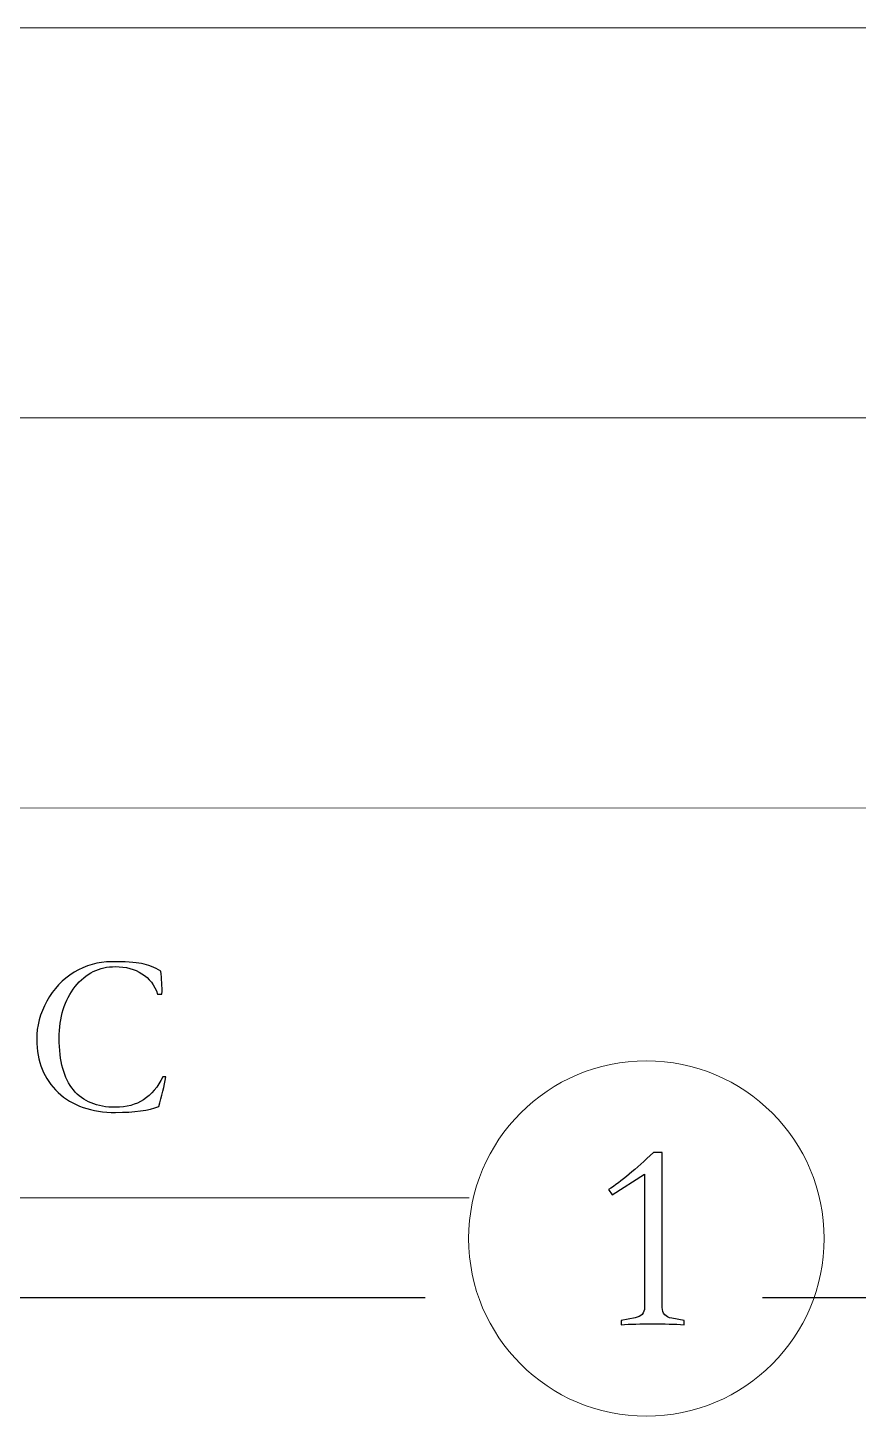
# Model space of a CAD drawing. Header units: millimetres. Extents: x 242 to 1026, y -183 to 372.
# Drawn here: x 517.2 to 526.91, y 211.31 to 227.56 of the extents above; entities that cross this region are included whole.
import ezdxf

# ---------------------------------------------------------------- set-up
doc = ezdxf.new("R2010")
doc.units = ezdxf.units.MM
doc.header["$LTSCALE"] = 30.734
doc.linetypes.add('CENTER', pattern=[0.6, 0.375, -0.075, 0.075, -0.075])
doc.layers.get('0').update_dxf_attribs({"linetype": 'CONTINUOUS'})
doc.layers.add('layer 1', color=7, linetype='CONTINUOUS')

msp = doc.modelspace()

# ---------------------------------------------------------------- linework, layer by layer
at = {"color": 1, "linetype": 'CENTER', "ltscale": 1.711962}
msp.add_line((742.828, 212.692), (483.894, 212.692), dxfattribs=at)
at = {"layer": 'layer 1', "lineweight": 20}
for points, knots in [([(504.271, 227.559), (504.271, 227.559), (544.651, 227.559), (544.651, 227.559), (544.651, 227.559), (544.651, 227.559), (544.649, 215.461), (544.649, 215.461)], [0, 0, 0, 0, 0.333333, 0.333333, 0.333333, 0.333333, 1, 1, 1, 1]), ([(504.271, 222.993), (504.271, 222.993), (537.912, 222.993), (537.912, 222.993), (537.912, 222.993), (537.912, 222.993), (537.912, 215.461), (537.912, 215.461)], [0, 0, 0, 0, 0.333333, 0.333333, 0.333333, 0.333333, 1, 1, 1, 1]), ([(504.271, 218.427), (504.271, 218.427), (531.172, 218.424), (531.172, 218.424), (531.172, 218.424), (531.172, 218.424), (531.172, 215.461), (531.172, 215.461)], [0, 0, 0, 0, 0.333333, 0.333333, 0.333333, 0.333333, 1, 1, 1, 1]), ([(524.433, 215.467), (525.581, 215.467), (526.513, 214.535), (526.513, 213.387), (526.513, 213.387), (526.513, 212.238), (525.581, 211.307), (524.433, 211.307), (524.433, 211.307), (523.284, 211.307), (522.353, 212.238), (522.353, 213.387), (522.353, 213.387), (522.353, 214.535), (523.284, 215.467), (524.433, 215.467)], [0, 0, 0, 0, 0.2, 0.2, 0.2, 0.2, 0.4, 0.4, 0.4, 0.4, 0.6, 0.6, 0.6, 0.6, 1, 1, 1, 1])]:
    msp.add_open_spline(points, degree=3, knots=knots, dxfattribs=at)
at = {"layer": 'layer 1'}
for points, knots in [([(518.812, 215.28), (518.792, 215.17), (518.764, 215.053), (518.728, 214.931), (518.728, 214.931), (518.612, 214.885), (518.444, 214.863), (518.224, 214.863), (518.224, 214.863), (517.941, 214.863), (517.716, 214.941), (517.55, 215.097), (517.55, 215.097), (517.383, 215.254), (517.3, 215.46), (517.3, 215.716), (517.3, 215.716), (517.3, 215.874), (517.34, 216.023), (517.418, 216.166), (517.418, 216.166), (517.497, 216.309), (517.603, 216.421), (517.738, 216.503), (517.738, 216.503), (517.872, 216.586), (518.017, 216.627), (518.173, 216.627), (518.173, 216.627), (518.332, 216.627), (518.45, 216.619), (518.528, 216.605), (518.528, 216.605), (518.605, 216.591), (518.68, 216.561), (518.752, 216.516), (518.752, 216.516), (518.763, 216.429), (518.768, 216.339), (518.766, 216.247), (518.766, 216.247), (518.766, 216.247), (518.715, 216.247), (518.715, 216.247), (518.715, 216.247), (518.678, 216.352), (518.617, 216.432), (518.532, 216.487), (518.532, 216.487), (518.446, 216.542), (518.342, 216.57), (518.221, 216.57), (518.221, 216.57), (518.032, 216.57), (517.875, 216.492), (517.75, 216.335), (517.75, 216.335), (517.625, 216.179), (517.563, 215.977), (517.563, 215.73), (517.563, 215.73), (517.563, 215.463), (517.619, 215.261), (517.73, 215.126), (517.73, 215.126), (517.841, 214.99), (518.006, 214.923), (518.224, 214.923), (518.224, 214.923), (518.475, 214.923), (518.659, 215.042), (518.777, 215.28), (518.777, 215.28), (518.777, 215.28), (518.812, 215.28), (518.812, 215.28)], [0, 0, 0, 0, 0.05, 0.05, 0.05, 0.05, 0.1, 0.1, 0.1, 0.1, 0.15, 0.15, 0.15, 0.15, 0.2, 0.2, 0.2, 0.2, 0.25, 0.25, 0.25, 0.25, 0.3, 0.3, 0.3, 0.3, 0.35, 0.35, 0.35, 0.35, 0.4, 0.4, 0.4, 0.4, 0.45, 0.45, 0.45, 0.45, 0.5, 0.5, 0.5, 0.5, 0.55, 0.55, 0.55, 0.55, 0.6, 0.6, 0.6, 0.6, 0.65, 0.65, 0.65, 0.65, 0.7, 0.7, 0.7, 0.7, 0.75, 0.75, 0.75, 0.75, 0.8, 0.8, 0.8, 0.8, 0.85, 0.85, 0.85, 0.85, 0.9, 0.9, 0.9, 0.9, 1, 1, 1, 1]), ([(524.875, 212.378), (524.766, 212.385), (524.642, 212.388), (524.505, 212.388), (524.505, 212.388), (524.368, 212.388), (524.245, 212.385), (524.136, 212.378), (524.136, 212.378), (524.136, 212.378), (524.136, 212.429), (524.136, 212.429), (524.136, 212.429), (524.136, 212.429), (524.3, 212.458), (524.3, 212.458), (524.3, 212.458), (524.374, 212.472), (524.411, 212.513), (524.411, 212.581), (524.411, 212.581), (524.411, 212.581), (524.411, 214.142), (524.411, 214.142), (524.411, 214.142), (524.411, 214.142), (524.034, 213.899), (524.034, 213.899), (524.034, 213.899), (524.034, 213.899), (523.99, 213.959), (523.99, 213.959), (523.99, 213.959), (524.136, 214.054), (524.31, 214.199), (524.515, 214.395), (524.515, 214.395), (524.515, 214.395), (524.619, 214.395), (524.619, 214.395), (524.619, 214.395), (524.619, 214.395), (524.619, 212.581), (524.619, 212.581), (524.619, 212.581), (524.619, 212.509), (524.656, 212.467), (524.73, 212.454), (524.73, 212.454), (524.73, 212.454), (524.875, 212.429), (524.875, 212.429), (524.875, 212.429), (524.875, 212.429), (524.875, 212.378), (524.875, 212.378)], [0, 0, 0, 0, 0.066667, 0.066667, 0.066667, 0.066667, 0.133333, 0.133333, 0.133333, 0.133333, 0.2, 0.2, 0.2, 0.2, 0.266667, 0.266667, 0.266667, 0.266667, 0.333333, 0.333333, 0.333333, 0.333333, 0.4, 0.4, 0.4, 0.4, 0.466667, 0.466667, 0.466667, 0.466667, 0.533333, 0.533333, 0.533333, 0.533333, 0.6, 0.6, 0.6, 0.6, 0.666667, 0.666667, 0.666667, 0.666667, 0.733333, 0.733333, 0.733333, 0.733333, 0.8, 0.8, 0.8, 0.8, 0.866667, 0.866667, 0.866667, 0.866667, 1, 1, 1, 1])]:
    msp.add_open_spline(points, degree=3, knots=knots, dxfattribs=at)
at = {"layer": 'layer 1', "lineweight": 20}
msp.add_open_spline([(504.271, 213.862), (504.271, 213.862), (522.358, 213.862), (522.358, 213.862)], degree=3, dxfattribs=at)

doc.saveas('drawing.dxf')
